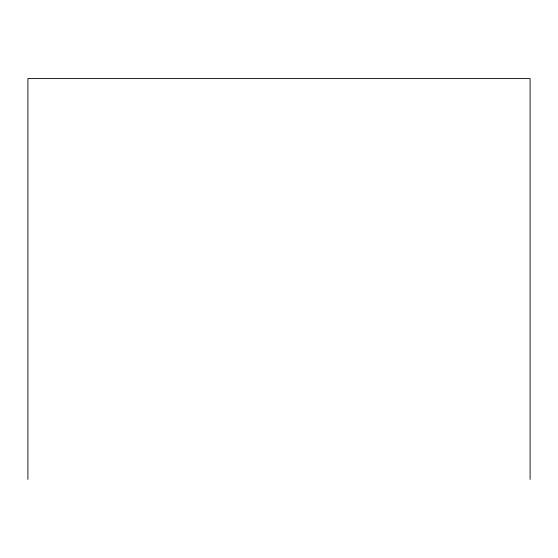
<?xml version="1.0" encoding="UTF-8"?>
<svg xmlns="http://www.w3.org/2000/svg" width="558" height="558" viewBox="0 0 558 558"><rect width="100%" height="100%" fill="white"/><g stroke="black" fill="none" stroke-linecap="round" stroke-linejoin="round"><path stroke-width="0.84" d="M530.1 479.413L530.1 78.587L27.9 78.587L27.9 479.413"/></g></svg>
